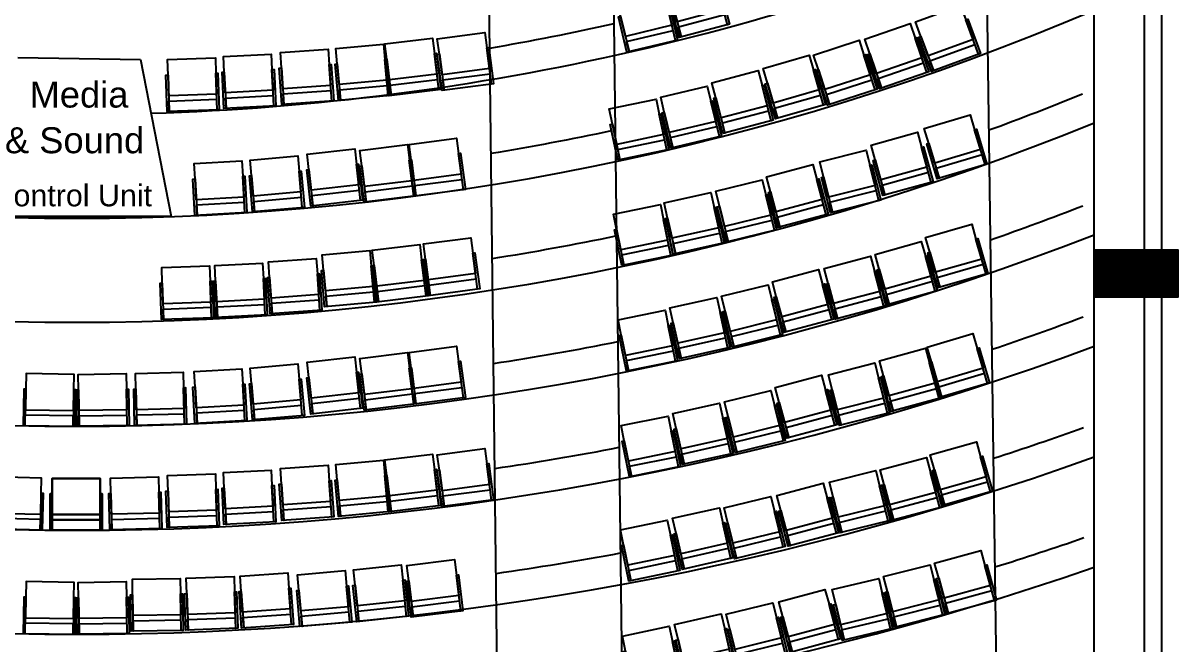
# Model space of a CAD drawing. Header units: inches. Extents: x 535 to 3103, y 2999 to 4393.
# Drawn here: x 1562.4 to 1828.9, y 3646.6 to 3789.9 of the extents above; entities that cross this region are included whole.
import ezdxf

# ---------------------------------------------------------------- set-up
doc = ezdxf.new("R2010")
doc.units = ezdxf.units.IN
doc.header["$MEASUREMENT"] = 0
for name, color, linetype in [('01', 1, 'Continuous'), ('Column', 6, 'Continuous'), ('Sofa Washroom', 8, 'Continuous'), ('Text', 7, 'Continuous'), ('Wall', 3, 'Continuous')]:
    doc.layers.add(name, color=color, linetype=linetype)
doc.styles.get("Standard").update_dxf_attribs({"font": 'arial.ttf'})

msp = doc.modelspace()

# ---------------------------------------------------------------- hatches: boundary and pattern name
at = {"layer": 'Column'}
h = msp.add_hatch(dxfattribs=at)
h.set_pattern_fill('ANSI31', color=256)
h.paths.add_polyline_path([(1340.01, 4359.9), (1340.01, 4370.89), (1320.86, 4370.89), (1320.86, 4359.9)])
h.paths.add_polyline_path([(1340.01, 4255.44), (1340.01, 4266.43), (1320.86, 4266.43), (1320.86, 4255.44)])
h.paths.add_polyline_path([(1809.59, 4370.89), (1809.59, 4367.38), (1809.6, 4367.38), (1809.6, 4359.9), (1828.75, 4359.9), (1828.75, 4370.89)])
h.paths.add_polyline_path([(1809.73, 4266.79), (1809.73, 4255.8), (1828.88, 4255.8), (1828.88, 4266.79)])
h.paths.add_polyline_path([(1809.62, 3989.75), (1809.62, 3978.77), (1828.78, 3978.77), (1828.78, 3989.75)])
h.paths.add_polyline_path([(1809.6, 4051.23), (1809.6, 4040.24), (1828.76, 4040.24), (1828.76, 4051.23)])
h.paths.add_polyline_path([(1828.93, 3737.58), (1809.77, 3737.58), (1809.77, 3726.6), (1828.93, 3726.6)])
h.paths.add_polyline_path([(1828.74, 3536.23), (1809.6, 3536.23), (1809.6, 3528.82), (1809.59, 3525.24), (1828.74, 3525.24)])
h.paths.add_polyline_path([(1747.73, 3536.05), (1728.58, 3536.05), (1728.58, 3525.07), (1747.73, 3525.07)])
h.paths.add_polyline_path([(1649.17, 3536.05), (1630.01, 3536.05), (1630.01, 3525.07), (1649.17, 3525.07)])
h.paths.add_polyline_path([(1519.58, 3536.05), (1500.42, 3536.05), (1500.42, 3525.07), (1519.58, 3525.07)])
h.paths.add_polyline_path([(1421.19, 3525.22), (1421.19, 3528.82), (1421.23, 3536.21), (1402.08, 3536.21), (1402.08, 3525.22)])
h.paths.add_polyline_path([(1340.01, 3525.07), (1340.01, 3536.05), (1320.86, 3536.05), (1320.86, 3525.07)])
h.paths.add_polyline_path([(1320.93, 3726.6), (1340.02, 3726.6), (1340.02, 3737.58), (1320.93, 3737.58)])
h.paths.add_polyline_path([(1320.88, 3978.77), (1340.02, 3978.77), (1340.02, 3989.75), (1330.46, 3989.75), (1320.88, 3989.74)])
h.paths.add_polyline_path([(1340.02, 4040.24), (1340.02, 4051.23), (1320.86, 4051.23), (1320.86, 4040.24)])

# ---------------------------------------------------------------- linework, layer by layer
at = {"layer": '01', "ltscale": 3}
for points in [[(1725.42, 3789.61), (1713.8, 3786.57), (1711.67, 3794.7), (1712.14, 3794.82), (1711.23, 3798.28), (1721.92, 3801.08), (1722.83, 3797.63), (1723.29, 3797.75), (1725.42, 3789.61), (1724.96, 3789.49), (1722.83, 3797.63), (1724.05, 3792.99), (1713.36, 3790.19), (1712.14, 3794.82), (1714.27, 3786.69), (1713.67, 3789.01), (1724.36, 3791.82)], [(1713.43, 3785.97), (1701.75, 3783.17), (1699.79, 3791.34), (1700.26, 3791.46), (1699.43, 3794.93), (1710.17, 3797.51), (1711.01, 3794.04), (1711.47, 3794.15), (1713.43, 3785.97), (1712.97, 3785.86), (1711.01, 3794.04), (1712.13, 3789.38), (1701.38, 3786.8), (1700.26, 3791.46), (1702.23, 3783.28), (1701.66, 3785.62), (1712.41, 3788.2)], [(1783.33, 3782.88), (1772.06, 3778.74), (1769.16, 3786.63), (1769.62, 3786.79), (1768.38, 3790.15), (1778.75, 3793.97), (1779.99, 3790.61), (1780.43, 3790.77), (1783.33, 3782.88), (1782.89, 3782.72), (1779.99, 3790.61), (1781.64, 3786.11), (1771.27, 3782.3), (1769.62, 3786.79), (1772.52, 3778.9), (1771.69, 3781.16), (1782.06, 3784.97)], [(1771.44, 3778.6), (1760.08, 3774.69), (1757.34, 3782.64), (1757.8, 3782.79), (1756.64, 3786.18), (1767.09, 3789.77), (1768.25, 3786.39), (1768.7, 3786.55), (1771.44, 3778.6), (1770.99, 3778.44), (1768.25, 3786.39), (1769.81, 3781.86), (1759.36, 3778.27), (1757.8, 3782.79), (1760.54, 3774.85), (1759.76, 3777.12), (1770.21, 3780.71)], [(1658.79, 3774.57), (1646.87, 3773.11), (1645.85, 3781.45), (1646.33, 3781.51), (1645.89, 3785.06), (1656.86, 3786.4), (1657.3, 3782.86), (1657.77, 3782.91), (1658.79, 3774.57), (1658.32, 3774.51), (1657.3, 3782.86), (1657.88, 3778.1), (1646.91, 3776.75), (1646.33, 3781.51), (1647.35, 3773.16), (1647.06, 3775.55), (1658.03, 3776.89)], [(1670.97, 3775.88), (1659.07, 3774.31), (1657.97, 3782.64), (1658.45, 3782.71), (1657.98, 3786.25), (1668.94, 3787.69), (1669.41, 3784.15), (1669.88, 3784.21), (1670.97, 3775.88), (1670.51, 3775.81), (1669.41, 3784.15), (1670.03, 3779.4), (1659.08, 3777.96), (1658.45, 3782.71), (1659.55, 3774.37), (1659.23, 3776.75), (1670.19, 3778.19)], [(1759.49, 3774.65), (1748.07, 3770.94), (1745.47, 3778.93), (1745.94, 3779.08), (1744.83, 3782.48), (1755.34, 3785.9), (1756.45, 3782.5), (1756.9, 3782.65), (1759.49, 3774.65), (1759.04, 3774.5), (1756.45, 3782.5), (1757.93, 3777.94), (1747.42, 3774.53), (1745.94, 3779.08), (1748.53, 3771.09), (1747.79, 3773.37), (1758.3, 3776.79)], [(1620.73, 3770.78), (1608.73, 3770.16), (1608.29, 3778.55), (1608.78, 3778.58), (1608.59, 3782.15), (1619.63, 3782.73), (1619.81, 3779.16), (1620.29, 3779.18), (1620.73, 3770.78), (1620.25, 3770.76), (1619.81, 3779.16), (1620.07, 3774.37), (1609.03, 3773.79), (1608.78, 3778.58), (1609.22, 3770.18), (1609.09, 3772.58), (1620.13, 3773.16)], [(1634.08, 3771.93), (1622.1, 3771.09), (1621.51, 3779.47), (1622, 3779.51), (1621.75, 3783.07), (1632.77, 3783.85), (1633.02, 3780.28), (1633.49, 3780.31), (1634.08, 3771.93), (1633.61, 3771.89), (1633.02, 3780.28), (1633.36, 3775.5), (1622.33, 3774.73), (1622, 3779.51), (1622.58, 3771.12), (1622.42, 3773.52), (1633.44, 3774.29)], [(1647.1, 3773.13), (1635.14, 3772.04), (1634.38, 3780.41), (1634.87, 3780.46), (1634.54, 3784.02), (1645.55, 3785.02), (1645.87, 3781.46), (1646.34, 3781.5), (1647.1, 3773.13), (1646.63, 3773.08), (1645.87, 3781.46), (1646.31, 3776.69), (1635.3, 3775.68), (1634.87, 3780.46), (1635.63, 3772.08), (1635.41, 3774.47), (1646.42, 3775.47)], [(1607.64, 3769.89), (1595.64, 3769.48), (1595.34, 3777.88), (1595.83, 3777.89), (1595.7, 3781.47), (1606.75, 3781.85), (1606.87, 3778.28), (1607.35, 3778.3), (1607.64, 3769.89), (1607.17, 3769.88), (1606.87, 3778.28), (1607.04, 3773.49), (1596, 3773.11), (1595.83, 3777.89), (1596.12, 3769.49), (1596.04, 3771.89), (1607.08, 3772.28)], [(1747.56, 3771.09), (1736.01, 3767.78), (1733.69, 3775.86), (1734.16, 3776), (1733.18, 3779.43), (1743.8, 3782.48), (1744.79, 3779.04), (1745.24, 3779.17), (1747.56, 3771.09), (1747.1, 3770.96), (1744.79, 3779.04), (1746.11, 3774.44), (1735.48, 3771.39), (1734.16, 3776), (1736.48, 3767.92), (1735.82, 3770.22), (1746.44, 3773.27)], [(1735.53, 3767.44), (1723.91, 3764.39), (1721.78, 3772.52), (1722.25, 3772.64), (1721.34, 3776.1), (1732.03, 3778.9), (1732.94, 3775.45), (1733.4, 3775.57), (1735.53, 3767.44), (1735.07, 3767.32), (1732.94, 3775.45), (1734.15, 3770.81), (1723.46, 3768.01), (1722.25, 3772.64), (1724.38, 3764.51), (1723.77, 3766.83), (1734.46, 3769.64)], [(1723.54, 3763.79), (1711.86, 3760.99), (1709.9, 3769.16), (1710.37, 3769.28), (1709.54, 3772.75), (1720.28, 3775.33), (1721.12, 3771.86), (1721.58, 3771.97), (1723.54, 3763.79), (1723.08, 3763.68), (1721.12, 3771.86), (1722.24, 3767.2), (1711.49, 3764.62), (1710.37, 3769.28), (1712.33, 3761.1), (1711.77, 3763.44), (1722.52, 3766.02)], [(1711.41, 3760.72), (1699.66, 3758.23), (1697.91, 3766.45), (1698.39, 3766.55), (1697.65, 3770.05), (1708.46, 3772.35), (1709.2, 3768.85), (1709.66, 3768.95), (1711.41, 3760.72), (1710.95, 3760.63), (1709.2, 3768.85), (1710.2, 3764.16), (1699.39, 3761.86), (1698.39, 3766.55), (1700.14, 3758.33), (1699.64, 3760.67), (1710.45, 3762.97)], [(1784.85, 3757.35), (1773.34, 3753.92), (1770.94, 3761.98), (1771.41, 3762.12), (1770.39, 3765.54), (1780.98, 3768.7), (1782, 3765.27), (1782.45, 3765.41), (1784.85, 3757.35), (1784.4, 3757.22), (1782, 3765.27), (1783.37, 3760.68), (1772.78, 3757.52), (1771.41, 3762.12), (1773.81, 3754.06), (1773.12, 3756.36), (1783.72, 3759.52)], [(1772.42, 3753.25), (1760.84, 3750.06), (1758.61, 3758.17), (1759.08, 3758.29), (1758.13, 3761.74), (1768.78, 3764.68), (1769.73, 3761.23), (1770.19, 3761.35), (1772.42, 3753.25), (1771.96, 3753.12), (1769.73, 3761.23), (1771, 3756.61), (1760.35, 3753.68), (1759.08, 3758.29), (1761.31, 3750.19), (1760.67, 3752.5), (1771.33, 3755.44)], [(1653.03, 3749.98), (1641.11, 3748.52), (1640.08, 3756.86), (1640.57, 3756.92), (1640.13, 3760.47), (1651.1, 3761.82), (1651.53, 3758.27), (1652, 3758.33), (1653.03, 3749.98), (1652.56, 3749.92), (1651.53, 3758.27), (1652.12, 3753.51), (1641.15, 3752.17), (1640.57, 3756.92), (1641.59, 3748.58), (1641.3, 3750.96), (1652.27, 3752.31)], [(1664.45, 3751.49), (1652.55, 3749.92), (1651.45, 3758.25), (1651.93, 3758.32), (1651.46, 3761.86), (1662.42, 3763.3), (1662.89, 3759.76), (1663.36, 3759.82), (1664.45, 3751.49), (1663.99, 3751.42), (1662.89, 3759.76), (1663.51, 3755.01), (1652.56, 3753.57), (1651.93, 3758.32), (1653.03, 3749.98), (1652.71, 3752.36), (1663.67, 3753.8)], [(1627.29, 3747.34), (1615.33, 3746.29), (1614.59, 3754.66), (1615.08, 3754.71), (1614.77, 3758.27), (1625.78, 3759.23), (1626.09, 3755.67), (1626.56, 3755.71), (1627.29, 3747.34), (1626.82, 3747.3), (1626.09, 3755.67), (1626.51, 3750.9), (1615.5, 3749.93), (1615.08, 3754.71), (1615.81, 3746.33), (1615.6, 3748.72), (1626.61, 3749.69)], [(1640.73, 3749), (1628.8, 3747.64), (1627.85, 3755.99), (1628.33, 3756.05), (1627.93, 3759.6), (1638.91, 3760.85), (1639.31, 3757.3), (1639.78, 3757.35), (1640.73, 3749), (1640.26, 3748.95), (1639.31, 3757.3), (1639.85, 3752.54), (1628.87, 3751.29), (1628.33, 3756.05), (1629.28, 3747.69), (1629.01, 3750.08), (1639.99, 3751.33)], [(1760.36, 3749.03), (1748.72, 3746.09), (1746.65, 3754.24), (1747.12, 3754.36), (1746.25, 3757.82), (1756.96, 3760.53), (1757.84, 3757.07), (1758.3, 3757.18), (1760.36, 3749.03), (1759.9, 3748.92), (1757.84, 3757.07), (1759.01, 3752.42), (1748.3, 3749.71), (1747.12, 3754.36), (1749.19, 3746.21), (1748.6, 3748.53), (1759.31, 3751.24)], [(1614.02, 3746.15), (1602.03, 3745.48), (1601.56, 3753.87), (1602.05, 3753.9), (1601.85, 3757.47), (1612.88, 3758.09), (1613.08, 3754.52), (1613.55, 3754.54), (1614.02, 3746.15), (1613.55, 3746.12), (1613.08, 3754.52), (1613.35, 3749.73), (1602.31, 3749.12), (1602.05, 3753.9), (1602.52, 3745.51), (1602.38, 3747.9), (1613.42, 3748.52)], [(1748.2, 3745.78), (1736.6, 3742.67), (1734.42, 3750.79), (1734.89, 3750.92), (1733.96, 3754.37), (1744.64, 3757.23), (1745.56, 3753.78), (1746.02, 3753.9), (1748.2, 3745.78), (1747.74, 3745.66), (1745.56, 3753.78), (1746.8, 3749.15), (1736.13, 3746.29), (1734.89, 3750.92), (1737.07, 3742.8), (1736.44, 3745.12), (1747.12, 3747.98)], [(1736.28, 3742.18), (1724.62, 3739.31), (1722.61, 3747.48), (1723.09, 3747.59), (1722.23, 3751.06), (1732.97, 3753.7), (1733.82, 3750.23), (1734.28, 3750.34), (1736.28, 3742.18), (1735.82, 3742.06), (1733.82, 3750.23), (1734.96, 3745.58), (1724.23, 3742.94), (1723.09, 3747.59), (1725.09, 3739.43), (1724.52, 3741.76), (1735.25, 3744.4)], [(1724.17, 3739.18), (1712.45, 3736.58), (1710.63, 3744.79), (1711.1, 3744.89), (1710.33, 3748.38), (1721.12, 3750.78), (1721.89, 3747.28), (1722.35, 3747.39), (1724.17, 3739.18), (1723.71, 3739.08), (1721.89, 3747.28), (1722.93, 3742.61), (1712.14, 3740.22), (1711.1, 3744.89), (1712.92, 3736.68), (1712.4, 3739.03), (1723.19, 3741.42)], [(1712.32, 3736.33), (1700.55, 3733.94), (1698.88, 3742.18), (1699.36, 3742.28), (1698.64, 3745.78), (1709.47, 3747.98), (1710.19, 3744.48), (1710.65, 3744.57), (1712.32, 3736.33), (1711.86, 3736.24), (1710.19, 3744.48), (1711.14, 3739.78), (1700.31, 3737.58), (1699.36, 3742.28), (1701.03, 3734.04), (1700.55, 3736.39), (1711.38, 3738.59)], [(1785.08, 3732.07), (1773.54, 3728.76), (1771.22, 3736.84), (1771.69, 3736.98), (1770.7, 3740.41), (1781.33, 3743.46), (1782.31, 3740.02), (1782.77, 3740.15), (1785.08, 3732.07), (1784.63, 3731.94), (1782.31, 3740.02), (1783.63, 3735.42), (1773.01, 3732.37), (1771.69, 3736.98), (1774.01, 3728.9), (1773.34, 3731.2), (1783.97, 3734.25)], [(1667.76, 3728.53), (1655.85, 3726.96), (1654.76, 3735.3), (1655.24, 3735.36), (1654.77, 3738.9), (1665.73, 3740.35), (1666.2, 3736.8), (1666.66, 3736.86), (1667.76, 3728.53), (1667.29, 3728.47), (1666.2, 3736.8), (1666.82, 3732.05), (1655.86, 3730.61), (1655.24, 3735.36), (1656.34, 3727.02), (1656.02, 3729.4), (1666.98, 3730.85)], [(1643.93, 3725.5), (1631.97, 3724.41), (1631.21, 3732.78), (1631.7, 3732.82), (1631.37, 3736.38), (1642.38, 3737.39), (1642.7, 3733.83), (1643.17, 3733.87), (1643.93, 3725.5), (1643.46, 3725.45), (1642.7, 3733.83), (1643.14, 3729.05), (1632.13, 3728.05), (1631.7, 3732.82), (1632.46, 3724.45), (1632.24, 3726.84), (1643.25, 3727.84)], [(1655.85, 3726.96), (1643.93, 3725.5), (1642.91, 3733.84), (1643.39, 3733.9), (1642.96, 3737.45), (1653.93, 3738.8), (1654.36, 3735.25), (1654.83, 3735.3), (1655.85, 3726.96), (1655.39, 3726.9), (1654.36, 3735.25), (1654.95, 3730.49), (1643.98, 3729.14), (1643.39, 3733.9), (1644.42, 3725.56), (1644.12, 3727.94), (1655.09, 3729.28)], [(1773.38, 3728.12), (1761.83, 3724.83), (1759.53, 3732.91), (1760, 3733.05), (1759.02, 3736.48), (1769.65, 3739.51), (1770.63, 3736.07), (1771.08, 3736.2), (1773.38, 3728.12), (1772.93, 3727.99), (1770.63, 3736.07), (1771.94, 3731.47), (1761.31, 3728.44), (1760, 3733.05), (1762.3, 3724.96), (1761.64, 3727.27), (1772.27, 3730.3)], [(1631.35, 3723.63), (1619.37, 3722.79), (1618.78, 3731.18), (1619.27, 3731.21), (1619.02, 3734.78), (1630.05, 3735.55), (1630.29, 3731.98), (1630.77, 3732.02), (1631.35, 3723.63), (1630.88, 3723.6), (1630.29, 3731.98), (1630.63, 3727.21), (1619.6, 3726.43), (1619.27, 3731.21), (1619.86, 3722.83), (1619.69, 3725.22), (1630.71, 3725.99)], [(1761.49, 3724.59), (1749.88, 3721.52), (1747.74, 3729.65), (1748.21, 3729.78), (1747.29, 3733.23), (1757.98, 3736.05), (1758.89, 3732.6), (1759.35, 3732.72), (1761.49, 3724.59), (1761.04, 3724.47), (1758.89, 3732.6), (1760.11, 3727.97), (1749.43, 3725.14), (1748.21, 3729.78), (1750.35, 3721.65), (1749.74, 3723.97), (1760.42, 3726.79)], [(1606.31, 3721.89), (1594.31, 3721.48), (1594.02, 3729.88), (1594.5, 3729.89), (1594.38, 3733.47), (1605.42, 3733.85), (1605.55, 3730.28), (1606.02, 3730.3), (1606.31, 3721.89), (1605.84, 3721.88), (1605.55, 3730.28), (1605.71, 3725.49), (1594.67, 3725.11), (1594.5, 3729.89), (1594.8, 3721.49), (1594.71, 3723.89), (1605.76, 3724.28)], [(1618.73, 3722.56), (1606.74, 3721.93), (1606.3, 3730.33), (1606.79, 3730.36), (1606.6, 3733.93), (1617.64, 3734.5), (1617.82, 3730.93), (1618.29, 3730.96), (1618.73, 3722.56), (1618.26, 3722.54), (1617.82, 3730.93), (1618.07, 3726.15), (1607.04, 3725.57), (1606.79, 3730.36), (1607.23, 3721.96), (1607.1, 3724.36), (1618.14, 3724.94)], [(1749.54, 3721.58), (1737.94, 3718.47), (1735.76, 3726.6), (1736.23, 3726.72), (1735.31, 3730.17), (1745.98, 3733.03), (1746.91, 3729.58), (1747.36, 3729.7), (1749.54, 3721.58), (1749.08, 3721.46), (1746.91, 3729.58), (1748.15, 3724.95), (1737.47, 3722.09), (1736.23, 3726.72), (1738.41, 3718.6), (1737.79, 3720.92), (1748.46, 3723.78)], [(1737.63, 3717.98), (1725.96, 3715.11), (1723.96, 3723.28), (1724.43, 3723.39), (1723.58, 3726.87), (1734.31, 3729.5), (1735.16, 3726.03), (1735.62, 3726.14), (1737.63, 3717.98), (1737.17, 3717.87), (1735.16, 3726.03), (1736.3, 3721.38), (1725.57, 3718.74), (1724.43, 3723.39), (1726.43, 3715.23), (1725.86, 3717.56), (1736.59, 3720.2)], [(1725.51, 3714.98), (1713.79, 3712.38), (1711.97, 3720.59), (1712.44, 3720.69), (1711.67, 3724.18), (1722.46, 3726.58), (1723.23, 3723.09), (1723.69, 3723.19), (1725.51, 3714.98), (1725.05, 3714.88), (1723.23, 3723.09), (1724.27, 3718.41), (1713.48, 3716.02), (1712.44, 3720.69), (1714.26, 3712.49), (1713.74, 3714.83), (1724.53, 3717.22)], [(1713.42, 3711.95), (1701.65, 3709.55), (1699.97, 3717.79), (1700.45, 3717.89), (1699.74, 3721.39), (1710.57, 3723.59), (1711.28, 3720.09), (1711.74, 3720.19), (1713.42, 3711.95), (1712.95, 3711.85), (1711.28, 3720.09), (1712.23, 3715.4), (1701.4, 3713.19), (1700.45, 3717.89), (1702.13, 3709.65), (1701.65, 3712), (1712.48, 3714.21)], [(1785.45, 3706.88), (1773.93, 3703.49), (1771.55, 3711.55), (1772.02, 3711.69), (1771.01, 3715.12), (1781.61, 3718.24), (1782.62, 3714.81), (1783.08, 3714.94), (1785.45, 3706.88), (1785, 3706.74), (1782.62, 3714.81), (1783.97, 3710.21), (1773.37, 3707.09), (1772.02, 3711.69), (1774.39, 3703.62), (1773.72, 3705.93), (1784.32, 3709.05)], [(1653.03, 3701.98), (1641.11, 3700.52), (1640.08, 3708.86), (1640.57, 3708.92), (1640.13, 3712.47), (1651.1, 3713.82), (1651.53, 3710.27), (1652, 3710.33), (1653.03, 3701.98), (1652.56, 3701.92), (1651.53, 3710.27), (1652.12, 3705.51), (1641.15, 3704.17), (1640.57, 3708.92), (1641.59, 3700.58), (1641.3, 3702.96), (1652.27, 3704.31)], [(1664.45, 3703.49), (1652.55, 3701.92), (1651.45, 3710.25), (1651.93, 3710.32), (1651.46, 3713.86), (1662.42, 3715.3), (1662.89, 3711.76), (1663.36, 3711.82), (1664.45, 3703.49), (1663.99, 3703.42), (1662.89, 3711.76), (1663.51, 3707.01), (1652.56, 3705.57), (1651.93, 3710.32), (1653.03, 3701.98), (1652.71, 3704.36), (1663.67, 3705.8)], [(1774.28, 3703.39), (1762.7, 3700.22), (1760.48, 3708.33), (1760.95, 3708.45), (1760.01, 3711.9), (1770.67, 3714.82), (1771.61, 3711.37), (1772.06, 3711.5), (1774.28, 3703.39), (1773.83, 3703.26), (1771.61, 3711.37), (1772.87, 3706.75), (1762.21, 3703.83), (1760.95, 3708.45), (1763.17, 3700.34), (1762.53, 3702.66), (1773.19, 3705.58)], [(1627.29, 3699.34), (1615.33, 3698.29), (1614.59, 3706.66), (1615.08, 3706.71), (1614.77, 3710.27), (1625.78, 3711.23), (1626.09, 3707.67), (1626.56, 3707.71), (1627.29, 3699.34), (1626.82, 3699.3), (1626.09, 3707.67), (1626.51, 3702.9), (1615.5, 3701.93), (1615.08, 3706.71), (1615.81, 3698.33), (1615.6, 3700.72), (1626.61, 3701.69)], [(1640.73, 3701), (1628.8, 3699.64), (1627.85, 3707.99), (1628.33, 3708.05), (1627.93, 3711.6), (1638.91, 3712.85), (1639.31, 3709.3), (1639.78, 3709.35), (1640.73, 3701), (1640.26, 3700.95), (1639.31, 3709.3), (1639.85, 3704.54), (1628.87, 3703.29), (1628.33, 3708.05), (1629.28, 3699.69), (1629.01, 3702.08), (1639.99, 3703.33)], [(1762.35, 3699.94), (1750.7, 3696.99), (1748.64, 3705.14), (1749.11, 3705.26), (1748.24, 3708.72), (1758.95, 3711.44), (1759.83, 3707.97), (1760.28, 3708.09), (1762.35, 3699.94), (1761.89, 3699.82), (1759.83, 3707.97), (1761, 3703.32), (1750.29, 3700.61), (1749.11, 3705.26), (1751.18, 3697.11), (1750.59, 3699.43), (1761.3, 3702.15)], [(1562.39, 3697.02), (1574.39, 3696.82), (1574.54, 3705.22), (1574.05, 3705.23), (1574.12, 3708.8), (1563.07, 3709), (1563, 3705.42), (1562.53, 3705.43), (1562.39, 3697.02), (1562.86, 3697.02), (1563, 3705.42), (1562.92, 3700.63), (1573.97, 3700.44), (1574.05, 3705.23), (1573.91, 3696.82), (1573.95, 3699.22), (1562.9, 3699.42)], [(1586.82, 3697.02), (1574.81, 3696.82), (1574.67, 3705.22), (1575.15, 3705.23), (1575.09, 3708.8), (1586.14, 3709), (1586.2, 3705.42), (1586.67, 3705.43), (1586.82, 3697.02), (1586.35, 3697.02), (1586.2, 3705.42), (1586.29, 3700.63), (1575.24, 3700.44), (1575.15, 3705.23), (1575.3, 3696.82), (1575.26, 3699.22), (1586.31, 3699.42)], [(1600.11, 3697.34), (1588.11, 3697.03), (1587.89, 3705.43), (1588.37, 3705.45), (1588.28, 3709.02), (1599.33, 3709.31), (1599.42, 3705.74), (1599.89, 3705.75), (1600.11, 3697.34), (1599.64, 3697.33), (1599.42, 3705.74), (1599.55, 3700.95), (1588.5, 3700.66), (1588.37, 3705.45), (1588.59, 3697.04), (1588.53, 3699.44), (1599.58, 3699.73)], [(1614.02, 3698.15), (1602.03, 3697.48), (1601.56, 3705.87), (1602.05, 3705.9), (1601.85, 3709.47), (1612.88, 3710.09), (1613.08, 3706.52), (1613.55, 3706.54), (1614.02, 3698.15), (1613.55, 3698.12), (1613.08, 3706.52), (1613.35, 3701.73), (1602.31, 3701.12), (1602.05, 3705.9), (1602.52, 3697.51), (1602.38, 3699.9), (1613.42, 3700.52)], [(1750.22, 3697.19), (1738.62, 3694.08), (1736.44, 3702.2), (1736.91, 3702.32), (1735.99, 3705.78), (1746.66, 3708.64), (1747.59, 3705.18), (1748.04, 3705.31), (1750.22, 3697.19), (1749.76, 3697.06), (1747.59, 3705.18), (1748.83, 3700.56), (1738.15, 3697.7), (1736.91, 3702.32), (1739.09, 3694.2), (1738.47, 3696.52), (1749.14, 3699.38)], [(1738.3, 3693.58), (1726.64, 3690.72), (1724.63, 3698.88), (1725.11, 3699), (1724.25, 3702.47), (1734.99, 3705.1), (1735.84, 3701.63), (1736.3, 3701.75), (1738.3, 3693.58), (1737.85, 3693.47), (1735.84, 3701.63), (1736.98, 3696.98), (1726.25, 3694.34), (1725.11, 3699), (1727.11, 3690.83), (1726.54, 3693.16), (1737.27, 3695.8)], [(1726.19, 3690.58), (1714.47, 3687.98), (1712.65, 3696.19), (1713.12, 3696.3), (1712.35, 3699.79), (1723.14, 3702.18), (1723.91, 3698.69), (1724.37, 3698.79), (1726.19, 3690.58), (1725.73, 3690.48), (1723.91, 3698.69), (1724.95, 3694.01), (1714.16, 3691.62), (1713.12, 3696.3), (1714.94, 3688.09), (1714.42, 3690.43), (1725.21, 3692.82)], [(1714.1, 3687.55), (1702.33, 3685.16), (1700.65, 3693.39), (1701.13, 3693.49), (1700.41, 3696.99), (1711.24, 3699.2), (1711.96, 3695.69), (1712.42, 3695.79), (1714.1, 3687.55), (1713.63, 3687.46), (1711.96, 3695.69), (1712.91, 3691), (1702.08, 3688.8), (1701.13, 3693.49), (1702.8, 3685.25), (1702.32, 3687.6), (1713.15, 3689.81)], [(1786.12, 3681.82), (1774.57, 3678.55), (1772.28, 3686.64), (1772.75, 3686.77), (1771.77, 3690.21), (1782.41, 3693.22), (1783.38, 3689.78), (1783.83, 3689.91), (1786.12, 3681.82), (1785.67, 3681.69), (1783.38, 3689.78), (1784.68, 3685.17), (1774.05, 3682.16), (1772.75, 3686.77), (1775.03, 3678.68), (1774.38, 3680.99), (1785.01, 3684)], [(1658.79, 3678.57), (1646.87, 3677.11), (1645.85, 3685.45), (1646.33, 3685.51), (1645.89, 3689.06), (1656.86, 3690.4), (1657.3, 3686.86), (1657.77, 3686.91), (1658.79, 3678.57), (1658.32, 3678.51), (1657.3, 3686.86), (1657.88, 3682.1), (1646.91, 3680.75), (1646.33, 3685.51), (1647.35, 3677.16), (1647.06, 3679.55), (1658.03, 3680.89)], [(1670.97, 3679.88), (1659.07, 3678.31), (1657.97, 3686.64), (1658.45, 3686.71), (1657.98, 3690.25), (1668.94, 3691.69), (1669.41, 3688.15), (1669.88, 3688.21), (1670.97, 3679.88), (1670.51, 3679.81), (1669.41, 3688.15), (1670.03, 3683.4), (1659.08, 3681.96), (1658.45, 3686.71), (1659.55, 3678.37), (1659.23, 3680.75), (1670.19, 3682.19)], [(1774.42, 3678.16), (1762.81, 3675.09), (1760.66, 3683.22), (1761.13, 3683.34), (1760.22, 3686.8), (1770.91, 3689.62), (1771.82, 3686.16), (1772.28, 3686.28), (1774.42, 3678.16), (1773.97, 3678.04), (1771.82, 3686.16), (1773.04, 3681.53), (1762.36, 3678.71), (1761.13, 3683.34), (1763.28, 3675.21), (1762.67, 3677.53), (1773.35, 3680.36)], [(1620.73, 3674.78), (1608.73, 3674.16), (1608.29, 3682.55), (1608.78, 3682.58), (1608.59, 3686.15), (1619.63, 3686.73), (1619.81, 3683.16), (1620.29, 3683.18), (1620.73, 3674.78), (1620.25, 3674.76), (1619.81, 3683.16), (1620.07, 3678.37), (1609.03, 3677.79), (1608.78, 3682.58), (1609.22, 3674.18), (1609.09, 3676.58), (1620.13, 3677.16)], [(1634.08, 3675.93), (1622.1, 3675.09), (1621.51, 3683.47), (1622, 3683.51), (1621.75, 3687.07), (1632.77, 3687.85), (1633.02, 3684.28), (1633.49, 3684.31), (1634.08, 3675.93), (1633.61, 3675.89), (1633.02, 3684.28), (1633.36, 3679.5), (1622.33, 3678.73), (1622, 3683.51), (1622.58, 3675.12), (1622.42, 3677.52), (1633.44, 3678.29)], [(1647.1, 3677.13), (1635.14, 3676.04), (1634.38, 3684.41), (1634.87, 3684.46), (1634.54, 3688.02), (1645.55, 3689.02), (1645.87, 3685.46), (1646.34, 3685.5), (1647.1, 3677.13), (1646.63, 3677.08), (1645.87, 3685.46), (1646.31, 3680.69), (1635.3, 3679.68), (1634.87, 3684.46), (1635.63, 3676.08), (1635.41, 3678.47), (1646.42, 3679.47)], [(1762.54, 3675.07), (1750.87, 3672.21), (1748.87, 3680.37), (1749.34, 3680.49), (1748.49, 3683.96), (1759.22, 3686.59), (1760.07, 3683.12), (1760.53, 3683.23), (1762.54, 3675.07), (1762.08, 3674.96), (1760.07, 3683.12), (1761.22, 3678.47), (1750.48, 3675.83), (1749.34, 3680.49), (1751.35, 3672.32), (1750.77, 3674.65), (1761.51, 3677.29)], [(1554.81, 3673.21), (1566.82, 3672.9), (1567.04, 3681.3), (1566.55, 3681.31), (1566.64, 3684.89), (1555.6, 3685.18), (1555.5, 3681.6), (1555.03, 3681.61), (1554.81, 3673.21), (1555.28, 3673.2), (1555.5, 3681.6), (1555.38, 3676.81), (1566.43, 3676.52), (1566.55, 3681.31), (1566.33, 3672.91), (1566.39, 3675.31), (1555.35, 3675.6)], [(1580.61, 3672.82), (1568.6, 3672.82), (1568.6, 3681.23), (1569.08, 3681.23), (1569.08, 3684.8), (1580.14, 3684.8), (1580.14, 3681.23), (1580.61, 3681.23), (1580.61, 3672.82), (1580.14, 3672.82), (1580.14, 3681.23), (1580.14, 3676.44), (1569.08, 3676.44), (1569.08, 3681.23), (1569.08, 3672.82), (1569.08, 3675.22), (1580.14, 3675.22)], [(1580.61, 3672.82), (1568.6, 3672.82), (1568.6, 3681.23), (1569.08, 3681.23), (1569.08, 3684.8), (1580.14, 3684.8), (1580.14, 3681.23), (1580.61, 3681.23), (1580.61, 3672.82), (1580.14, 3672.82), (1580.14, 3681.23), (1580.14, 3676.44), (1569.08, 3676.44), (1569.08, 3681.23), (1569.08, 3672.82), (1569.08, 3675.22), (1580.14, 3675.22)], [(1568.6, 3672.82), (1580.61, 3672.82), (1580.61, 3681.23), (1580.12, 3681.23), (1580.12, 3684.8), (1569.07, 3684.8), (1569.07, 3681.23), (1568.6, 3681.23), (1568.6, 3672.82), (1569.07, 3672.82), (1569.07, 3681.23), (1569.07, 3676.44), (1580.12, 3676.44), (1580.12, 3681.23), (1580.12, 3672.82), (1580.12, 3675.22), (1569.07, 3675.22)], [(1568.6, 3672.82), (1580.61, 3672.82), (1580.61, 3681.23), (1580.12, 3681.23), (1580.12, 3684.8), (1569.07, 3684.8), (1569.07, 3681.23), (1568.6, 3681.23), (1568.6, 3672.82), (1569.07, 3672.82), (1569.07, 3681.23), (1569.07, 3676.44), (1580.12, 3676.44), (1580.12, 3681.23), (1580.12, 3672.82), (1580.12, 3675.22), (1569.07, 3675.22)], [(1594.39, 3673.21), (1582.39, 3672.9), (1582.17, 3681.3), (1582.65, 3681.31), (1582.56, 3684.89), (1593.61, 3685.18), (1593.7, 3681.6), (1594.17, 3681.61), (1594.39, 3673.21), (1593.92, 3673.2), (1593.7, 3681.6), (1593.83, 3676.81), (1582.78, 3676.52), (1582.65, 3681.31), (1582.87, 3672.91), (1582.81, 3675.31), (1593.86, 3675.6)], [(1607.64, 3673.89), (1595.64, 3673.48), (1595.34, 3681.88), (1595.83, 3681.89), (1595.7, 3685.47), (1606.75, 3685.85), (1606.87, 3682.28), (1607.35, 3682.3), (1607.64, 3673.89), (1607.17, 3673.88), (1606.87, 3682.28), (1607.04, 3677.49), (1596, 3677.11), (1595.83, 3681.89), (1596.12, 3673.49), (1596.04, 3675.89), (1607.08, 3676.28)], [(1750.57, 3672.26), (1738.97, 3669.15), (1736.79, 3677.27), (1737.26, 3677.4), (1736.33, 3680.85), (1747.01, 3683.71), (1747.93, 3680.26), (1748.39, 3680.38), (1750.57, 3672.26), (1750.11, 3672.14), (1747.93, 3680.26), (1749.17, 3675.63), (1738.5, 3672.77), (1737.26, 3677.4), (1739.44, 3669.28), (1738.81, 3671.59), (1749.49, 3674.45)], [(1738.27, 3669.1), (1726.6, 3666.23), (1724.6, 3674.4), (1725.07, 3674.51), (1724.22, 3677.98), (1734.95, 3680.62), (1735.8, 3677.15), (1736.26, 3677.26), (1738.27, 3669.1), (1737.81, 3668.98), (1735.8, 3677.15), (1736.94, 3672.5), (1726.21, 3669.86), (1725.07, 3674.51), (1727.07, 3666.35), (1726.5, 3668.68), (1737.23, 3671.31)], [(1726.19, 3666.46), (1714.48, 3663.8), (1712.62, 3671.99), (1713.09, 3672.1), (1712.3, 3675.59), (1723.08, 3678.04), (1723.87, 3674.55), (1724.33, 3674.66), (1726.19, 3666.46), (1725.73, 3666.35), (1723.87, 3674.55), (1724.93, 3669.88), (1714.15, 3667.43), (1713.09, 3672.1), (1714.95, 3663.9), (1714.42, 3666.24), (1725.2, 3668.69)], [(1713.96, 3663.57), (1702.21, 3661.12), (1700.49, 3669.35), (1700.96, 3669.44), (1700.23, 3672.94), (1711.05, 3675.2), (1711.78, 3671.7), (1712.24, 3671.8), (1713.96, 3663.57), (1713.5, 3663.48), (1711.78, 3671.7), (1712.76, 3667.01), (1701.94, 3664.75), (1700.96, 3669.44), (1702.68, 3661.21), (1702.19, 3663.56), (1713.01, 3665.82)], [(1787.03, 3656.72), (1775.44, 3653.57), (1773.24, 3661.68), (1773.71, 3661.81), (1772.77, 3665.26), (1783.44, 3668.16), (1784.37, 3664.71), (1784.83, 3664.83), (1787.03, 3656.72), (1786.58, 3656.6), (1784.37, 3664.71), (1785.63, 3660.09), (1774.96, 3657.19), (1773.71, 3661.81), (1775.91, 3653.7), (1775.28, 3656.02), (1785.95, 3658.91)], [(1663.86, 3654.23), (1651.94, 3652.76), (1650.91, 3661.11), (1651.4, 3661.17), (1650.96, 3664.71), (1661.93, 3666.06), (1662.37, 3662.51), (1662.83, 3662.57), (1663.86, 3654.23), (1663.39, 3654.17), (1662.37, 3662.51), (1662.95, 3657.76), (1651.98, 3656.41), (1651.4, 3661.17), (1652.42, 3652.82), (1652.13, 3655.2), (1663.1, 3656.55)], [(1624.78, 3651.12), (1612.79, 3650.28), (1612.21, 3658.67), (1612.69, 3658.7), (1612.44, 3662.27), (1623.47, 3663.04), (1623.72, 3659.47), (1624.19, 3659.5), (1624.78, 3651.12), (1624.3, 3651.08), (1623.72, 3659.47), (1624.05, 3654.69), (1613.03, 3653.92), (1612.69, 3658.7), (1613.28, 3650.31), (1613.11, 3652.71), (1624.14, 3653.48)], [(1638.23, 3651.64), (1626.27, 3650.59), (1625.54, 3658.96), (1626.02, 3659.01), (1625.71, 3662.57), (1636.72, 3663.53), (1637.03, 3659.97), (1637.5, 3660.01), (1638.23, 3651.64), (1637.76, 3651.59), (1637.03, 3659.97), (1637.45, 3655.2), (1626.44, 3654.23), (1626.02, 3659.01), (1626.75, 3650.63), (1626.55, 3653.02), (1637.56, 3653.98)], [(1651.34, 3653), (1639.39, 3651.74), (1638.51, 3660.1), (1639, 3660.15), (1638.62, 3663.71), (1649.61, 3664.87), (1649.99, 3661.31), (1650.46, 3661.36), (1651.34, 3653), (1650.87, 3652.95), (1649.99, 3661.31), (1650.49, 3656.55), (1639.5, 3655.39), (1639, 3660.15), (1639.88, 3651.79), (1639.62, 3654.18), (1650.62, 3655.34)], [(1775.13, 3653.37), (1763.49, 3650.41), (1761.41, 3658.55), (1761.88, 3658.67), (1761, 3662.14), (1771.71, 3664.87), (1772.59, 3661.4), (1773.05, 3661.52), (1775.13, 3653.37), (1774.67, 3653.26), (1772.59, 3661.4), (1773.78, 3656.76), (1763.07, 3654.03), (1761.88, 3658.67), (1763.96, 3650.53), (1763.37, 3652.85), (1774.08, 3655.58)], [(1562.39, 3649.02), (1574.39, 3648.82), (1574.54, 3657.22), (1574.05, 3657.23), (1574.12, 3660.8), (1563.07, 3661), (1563, 3657.42), (1562.53, 3657.43), (1562.39, 3649.02), (1562.86, 3649.02), (1563, 3657.42), (1562.92, 3652.63), (1573.97, 3652.44), (1574.05, 3657.23), (1573.91, 3648.82), (1573.95, 3651.22), (1562.9, 3651.42)], [(1586.82, 3649.02), (1574.81, 3648.82), (1574.67, 3657.22), (1575.15, 3657.23), (1575.09, 3660.8), (1586.14, 3661), (1586.2, 3657.42), (1586.67, 3657.43), (1586.82, 3649.02), (1586.35, 3649.02), (1586.2, 3657.42), (1586.29, 3652.63), (1575.24, 3652.44), (1575.15, 3657.23), (1575.3, 3648.82), (1575.26, 3651.22), (1586.31, 3651.42)], [(1599.32, 3649.74), (1587.31, 3649.53), (1587.17, 3657.94), (1587.65, 3657.94), (1587.59, 3661.52), (1598.64, 3661.71), (1598.7, 3658.14), (1599.17, 3658.15), (1599.32, 3649.74), (1598.85, 3649.73), (1598.7, 3658.14), (1598.79, 3653.35), (1587.74, 3653.15), (1587.65, 3657.94), (1587.8, 3649.54), (1587.76, 3651.94), (1598.81, 3652.13)], [(1611.95, 3650.21), (1599.95, 3649.79), (1599.65, 3658.19), (1600.14, 3658.21), (1600.01, 3661.78), (1611.06, 3662.17), (1611.18, 3658.6), (1611.66, 3658.61), (1611.95, 3650.21), (1611.48, 3650.2), (1611.18, 3658.6), (1611.35, 3653.81), (1600.31, 3653.42), (1600.14, 3658.21), (1600.43, 3649.81), (1600.35, 3652.21), (1611.39, 3652.59)], [(1763.08, 3650.18), (1751.39, 3647.42), (1749.46, 3655.6), (1749.93, 3655.71), (1749.11, 3659.19), (1759.86, 3661.73), (1760.69, 3658.25), (1761.15, 3658.36), (1763.08, 3650.18), (1762.62, 3650.07), (1760.69, 3658.25), (1761.79, 3653.59), (1751.03, 3651.05), (1749.93, 3655.71), (1751.87, 3647.53), (1751.31, 3649.86), (1762.07, 3652.41)], [(1751.02, 3647.75), (1739.42, 3644.64), (1737.24, 3652.76), (1737.71, 3652.89), (1736.79, 3656.34), (1747.46, 3659.2), (1748.39, 3655.75), (1748.84, 3655.87), (1751.02, 3647.75), (1750.56, 3647.63), (1748.39, 3655.75), (1749.63, 3651.12), (1738.95, 3648.26), (1737.71, 3652.89), (1739.89, 3644.76), (1739.27, 3647.08), (1749.94, 3649.94)], [(1738.72, 3644.59), (1727.06, 3641.72), (1725.05, 3649.88), (1725.52, 3650), (1724.67, 3653.47), (1735.4, 3656.11), (1736.26, 3652.64), (1736.71, 3652.75), (1738.72, 3644.59), (1738.26, 3644.47), (1736.26, 3652.64), (1737.4, 3647.98), (1726.67, 3645.35), (1725.52, 3650), (1727.53, 3641.84), (1726.96, 3644.17), (1737.69, 3646.8)], [(1726.65, 3641.95), (1714.93, 3639.29), (1713.07, 3647.48), (1713.55, 3647.59), (1712.75, 3651.08), (1723.53, 3653.53), (1724.32, 3650.04), (1724.78, 3650.14), (1726.65, 3641.95), (1726.19, 3641.84), (1724.32, 3650.04), (1725.38, 3645.37), (1714.61, 3642.92), (1713.55, 3647.59), (1715.41, 3639.39), (1714.88, 3641.73), (1725.65, 3644.18)], [(1714.42, 3639.06), (1702.66, 3636.6), (1700.94, 3644.83), (1701.42, 3644.93), (1700.69, 3648.43), (1711.51, 3650.69), (1712.24, 3647.19), (1712.7, 3647.29), (1714.42, 3639.06), (1713.96, 3638.96), (1712.24, 3647.19), (1713.22, 3642.5), (1702.4, 3640.24), (1701.42, 3644.93), (1703.14, 3636.7), (1702.65, 3639.05), (1713.46, 3641.31)]]:
    msp.add_lwpolyline(points, dxfattribs=at)
at = {"layer": 'Column'}
msp.add_lwpolyline([(1809.77, 3737.58), (1828.93, 3737.58), (1828.93, 3726.6), (1809.77, 3726.6)], close=True, dxfattribs=at)
at = {"layer": 'Sofa Washroom', "ltscale": 3}
for p, q in [((1701.25, 3587.35), (1696.62, 3970.68)), ((1672.5, 3583.1), (1667.92, 3962.48)), ((1787.49, 3606.85), (1784.7, 3808.72))]:
    msp.add_line(p, q, dxfattribs=at)
for radius, start, end in [(574.74, 271.7246, 294.13442), (598.74, 246.93406, 293.10946), (567.54, 279.6841, 282.6412), (615.54, 290.01746, 292.17042), (622.74, 247.87114, 292.17042), (591.54, 279.31647, 282.06102), (639.54, 289.26924, 291.30662), (646.74, 248.73315, 291.30662), (615.54, 278.97779, 281.67551), (663.54, 288.57807, 290.50918), (639.54, 278.66478, 281.2794), (670.74, 249.52898, 290.50918), (687.54, 287.93754, 289.77054), (663.54, 278.37463, 280.89228), (694.74, 250.26612, 289.77054), (711.54, 287.3422, 289.08431), (687.54, 278.10491, 280.53261), (718.74, 250.95098, 289.08431)]:
    msp.add_arc((1574.6, 4343.56), radius, start, end, dxfattribs=at)
at = {"layer": 'Text'}
for p, q in [((1561.12, 3781.94), (1589.5, 3781.5)), ((1589.5, 3781.5), (1596.51, 3745.22)), ((1596.51, 3745.22), (1551.51, 3745.27))]:
    msp.add_line(p, q, dxfattribs=at)
at = {"layer": 'Wall', "ltscale": 3}
for points in [[(1809.6, 3528.82), (1809.6, 3994.56)], [(1821.2, 3737.58), (1821.2, 3978.77)], [(1825.2, 3737.58), (1825.2, 3978.77)], [(1821.2, 3536.23), (1821.2, 3726.6)], [(1825.2, 3536.23), (1825.2, 3726.6)]]:
    msp.add_lwpolyline(points, dxfattribs=at)

# ---------------------------------------------------------------- texts
at = {"layer": 'Text'}
for s, height, p in [('Media', 6, (1563.86, 3770.38)), ('& Sound ', 6, (1558.17, 3759.84)), ('Control Unit', 5.0237, (1555.08, 3747.59))]:
    msp.add_text(s, height=height, dxfattribs=at).set_placement(p)

doc.saveas('drawing.dxf')
